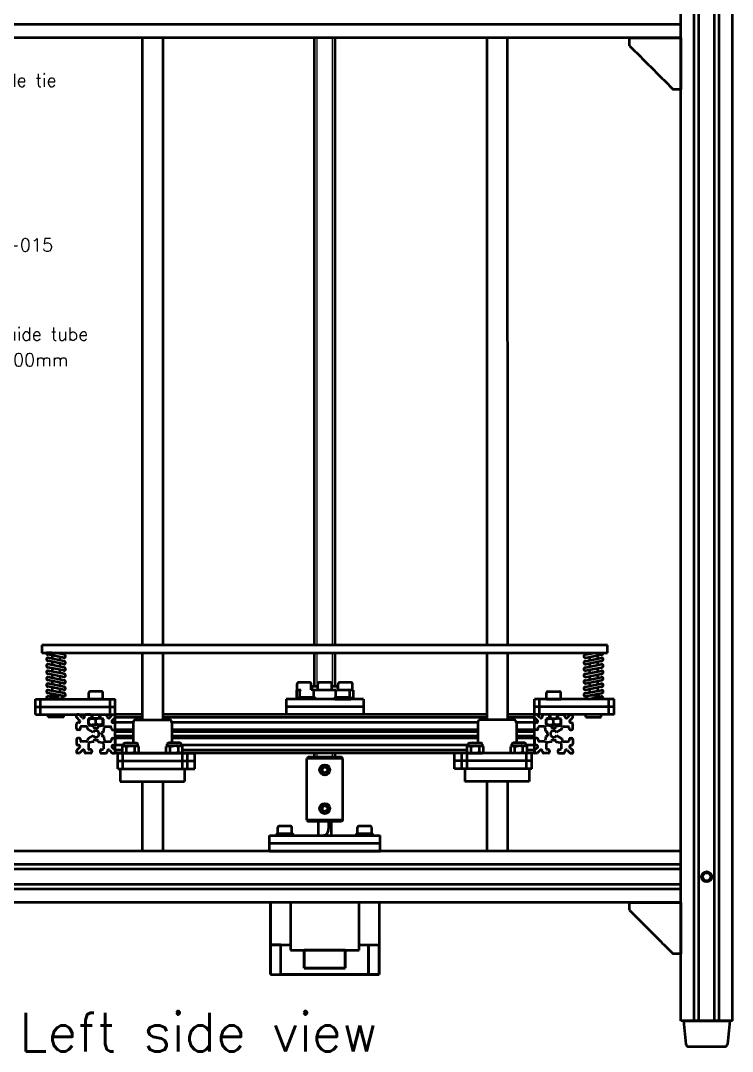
# Model space of a CAD drawing. Extents: x 21664 to 23500, y -5995 to -4166.
# Drawn here: x 22491.9 to 22768.7, y -5324.1 to -4923.4 of the extents above; entities that cross this region are included whole.
import ezdxf

# ---------------------------------------------------------------- set-up
doc = ezdxf.new("R2010")
doc.units = 0
doc.linetypes.add('DASHED', pattern=[19.05, 12.7, -6.35])
doc.layers.add('Cotas', color=90, linetype='Continuous')
doc.layers.add('Hachura', color=9, linetype='Continuous')
for name, color, linetype, lineweight in [('Fixação e Transmissão', 5, 'Continuous', 50), ('Fixações', 140, 'Continuous', 50), ('Guias', 30, 'Continuous', 50), ('Hotend', 4, 'Continuous', 50), ('Linha tracejada', 254, 'DASHED', 15), ('Perfis e Cantoneiras', 2, 'Continuous', 50), ('Peças Usinadas', 120, 'Continuous', 50)]:
    doc.layers.add(name, color=color, linetype=linetype, lineweight=lineweight)
doc.layers.add('Motores', color=7, linetype='Continuous', lineweight=50, true_color=0x55ff00)
doc.styles.get("Standard").update_dxf_attribs({"font": 'romans.shx'})

msp = doc.modelspace()

# ---------------------------------------------------------------- linework, layer by layer
at = {"layer": 'Fixação e Transmissão'}
for p, q in [((22606.17, -5166.19), (22606.17, -4930.19)), ((22614.17, -5166.19), (22614.17, -4930.19)), ((22500.17, -5166.19), (22500.17, -5169.19)), ((22720.17, -5166.19), (22500.17, -5166.19)), ((22720.17, -5169.19), (22720.17, -5166.19)), ((22500.17, -5169.19), (22720.17, -5169.19)), ((22504.17, -5169.19), (22501.92, -5169.19)), ((22508.82, -5171.06), (22502.52, -5169.81)), ((22508.82, -5172.36), (22502.52, -5171.11)), ((22504.17, -5170.14), (22504.17, -5171.44)), ((22508.82, -5169.86), (22505.42, -5169.19)), ((22507.17, -5169.19), (22507.17, -5169.53)), ((22507.17, -5170.73), (22507.17, -5172.03)), ((22606.17, -5182.19), (22606.17, -5169.19)), ((22614.17, -5182.19), (22614.17, -5169.19)), ((22711.52, -5169.86), (22714.92, -5169.19)), ((22711.52, -5171.06), (22717.82, -5169.81)), ((22711.52, -5172.36), (22717.82, -5171.11)), ((22713.17, -5169.19), (22713.17, -5169.53)), ((22713.17, -5170.73), (22713.17, -5172.03)), ((22716.17, -5169.19), (22718.42, -5169.19)), ((22716.17, -5170.14), (22716.17, -5171.44)), ((22508.82, -5173.56), (22502.52, -5172.31)), ((22508.82, -5174.86), (22502.52, -5173.61)), ((22508.82, -5176.06), (22502.52, -5174.81)), ((22508.82, -5177.36), (22502.52, -5176.11)), ((22504.17, -5172.64), (22504.17, -5173.94)), ((22504.17, -5175.14), (22504.17, -5176.44)), ((22507.17, -5173.23), (22507.17, -5174.53)), ((22507.17, -5175.73), (22507.17, -5177.03)), ((22711.52, -5173.56), (22717.82, -5172.31)), ((22711.52, -5174.86), (22717.82, -5173.61)), ((22711.52, -5176.06), (22717.82, -5174.81)), ((22711.52, -5177.36), (22717.82, -5176.11)), ((22713.17, -5173.23), (22713.17, -5174.53)), ((22713.17, -5175.73), (22713.17, -5177.03)), ((22716.17, -5172.64), (22716.17, -5173.94)), ((22716.17, -5175.14), (22716.17, -5176.44)), ((22508.82, -5178.56), (22502.52, -5177.31)), ((22508.82, -5179.86), (22502.52, -5178.61)), ((22508.82, -5181.06), (22502.52, -5179.81)), ((22504.17, -5177.64), (22504.17, -5178.94)), ((22504.17, -5180.14), (22504.17, -5181.44)), ((22507.17, -5178.23), (22507.17, -5179.53)), ((22711.52, -5178.56), (22717.82, -5177.31)), ((22711.52, -5179.86), (22717.82, -5178.61)), ((22711.52, -5181.06), (22717.82, -5179.81)), ((22713.17, -5178.23), (22713.17, -5179.53)), ((22716.17, -5177.64), (22716.17, -5178.94)), ((22716.17, -5180.14), (22716.17, -5181.44)), ((22508.82, -5182.36), (22502.52, -5181.11)), ((22508.82, -5183.56), (22502.52, -5182.31)), ((22508.82, -5184.86), (22502.52, -5183.61)), ((22504.17, -5182.64), (22504.17, -5183.94)), ((22507.17, -5180.73), (22507.17, -5182.03)), ((22507.17, -5183.23), (22507.17, -5184.53)), ((22599.17, -5183.69), (22599.17, -5187.19)), ((22600.52, -5183.69), (22599.17, -5183.69)), ((22600.52, -5183.69), (22599.42, -5183.69)), ((22604.42, -5180.69), (22599.92, -5180.69)), ((22605.42, -5183.49), (22604.92, -5183.49)), ((22605.17, -5182.19), (22605.17, -5183.49)), ((22607.42, -5182.19), (22605.17, -5182.19)), ((22614.52, -5183.69), (22605.82, -5183.69)), ((22612.92, -5183.69), (22607.42, -5183.69)), ((22612.42, -5180.69), (22607.92, -5180.69)), ((22615.17, -5182.19), (22612.92, -5182.19)), ((22614.92, -5183.49), (22619.42, -5183.49)), ((22615.17, -5182.19), (22615.17, -5183.49)), ((22620.42, -5180.69), (22615.92, -5180.69)), ((22621.17, -5183.69), (22619.82, -5183.69)), ((22620.92, -5183.69), (22619.82, -5183.69)), ((22621.17, -5183.69), (22621.17, -5187.19)), ((22711.52, -5182.36), (22717.82, -5181.11)), ((22711.52, -5183.56), (22717.82, -5182.31)), ((22711.52, -5184.86), (22717.82, -5183.61)), ((22713.17, -5180.73), (22713.17, -5182.03)), ((22713.17, -5183.23), (22713.17, -5184.53)), ((22716.17, -5182.64), (22716.17, -5183.94)), ((22502.15, -5187.19), (22503.17, -5187.19)), ((22508.82, -5186.06), (22502.52, -5184.81)), ((22507.94, -5187.19), (22502.52, -5186.11)), ((22504.17, -5185.14), (22504.17, -5185.69)), ((22523.92, -5187.19), (22518.42, -5187.19)), ((22523.42, -5184.19), (22518.92, -5184.19)), ((22621.17, -5187.19), (22599.17, -5187.19)), ((22605.92, -5186.49), (22600.42, -5186.49)), ((22603.17, -5187.19), (22602.98, -5186.49)), ((22603.36, -5187.19), (22603.17, -5186.49)), ((22614.42, -5186.49), (22619.92, -5186.49)), ((22616.98, -5187.19), (22617.17, -5186.49)), ((22617.17, -5187.19), (22617.36, -5186.49)), ((22696.42, -5187.19), (22701.92, -5187.19)), ((22696.92, -5184.19), (22701.42, -5184.19)), ((22711.52, -5186.06), (22717.82, -5184.81)), ((22712.4, -5187.19), (22717.82, -5186.11)), ((22716.17, -5185.14), (22716.17, -5185.69)), ((22718.19, -5187.19), (22717.17, -5187.19)), ((22518.42, -5194.93), (22519.77, -5194.69)), ((22518.42, -5196.84), (22518.42, -5194.93)), ((22519.67, -5194.69), (22519.67, -5193.19)), ((22522.57, -5194.69), (22519.77, -5194.69)), ((22519.77, -5194.69), (22521.17, -5194.93)), ((22522.57, -5194.69), (22521.17, -5194.93)), ((22521.17, -5196.84), (22521.17, -5194.93)), ((22523.92, -5194.93), (22522.57, -5194.69)), ((22522.67, -5194.69), (22522.67, -5193.19)), ((22523.92, -5196.84), (22523.92, -5194.93)), ((22696.42, -5194.93), (22697.77, -5194.69)), ((22696.42, -5196.84), (22696.42, -5194.93)), ((22697.67, -5194.69), (22697.67, -5193.19)), ((22697.77, -5194.69), (22700.57, -5194.69)), ((22697.77, -5194.69), (22699.17, -5194.93)), ((22700.57, -5194.69), (22699.17, -5194.93)), ((22699.17, -5196.84), (22699.17, -5194.93)), ((22701.92, -5194.93), (22700.57, -5194.69)), ((22700.67, -5194.69), (22700.67, -5193.19)), ((22701.92, -5196.84), (22701.92, -5194.93)), ((22518.42, -5196.84), (22519.77, -5197.09)), ((22519.77, -5197.09), (22521.17, -5196.84)), ((22522.57, -5197.09), (22519.77, -5197.09)), ((22522.57, -5197.09), (22521.17, -5196.84)), ((22523.92, -5196.84), (22522.57, -5197.09)), ((22696.42, -5196.84), (22697.77, -5197.09)), ((22697.77, -5197.09), (22699.17, -5196.84)), ((22697.77, -5197.09), (22700.57, -5197.09)), ((22700.57, -5197.09), (22699.17, -5196.84)), ((22701.92, -5196.84), (22700.57, -5197.09)), ((22533.69, -5204.09), (22533.59, -5204.19)), ((22533.69, -5204.09), (22535.69, -5204.09)), ((22535.69, -5204.09), (22535.79, -5204.19)), ((22550.66, -5204.09), (22550.56, -5204.19)), ((22552.66, -5204.09), (22550.66, -5204.09)), ((22552.66, -5204.09), (22552.76, -5204.19)), ((22667.69, -5204.09), (22667.59, -5204.19)), ((22667.69, -5204.09), (22669.69, -5204.09)), ((22669.69, -5204.09), (22669.79, -5204.19)), ((22684.66, -5204.09), (22684.56, -5204.19)), ((22686.66, -5204.09), (22684.66, -5204.09)), ((22686.66, -5204.09), (22686.76, -5204.19)), ((22531.94, -5205.29), (22531.51, -5205.53)), ((22531.51, -5207.94), (22531.51, -5205.53)), ((22531.94, -5208.19), (22531.51, -5207.94)), ((22531.94, -5205.29), (22531.94, -5204.69)), ((22531.94, -5205.29), (22537.44, -5205.29)), ((22531.94, -5205.29), (22533.1, -5205.53)), ((22531.94, -5208.19), (22533.1, -5207.94)), ((22532.44, -5204.19), (22536.94, -5204.19)), ((22533.1, -5205.53), (22534.69, -5205.29)), ((22533.1, -5207.94), (22533.1, -5205.53)), ((22533.1, -5207.94), (22534.69, -5208.19)), ((22536.27, -5205.53), (22534.69, -5205.29)), ((22536.27, -5207.94), (22534.69, -5208.19)), ((22537.44, -5205.29), (22536.27, -5205.53)), ((22536.27, -5207.94), (22536.27, -5205.53)), ((22537.44, -5208.19), (22536.27, -5207.94)), ((22537.44, -5205.29), (22537.44, -5204.69)), ((22537.44, -5205.29), (22537.86, -5205.53)), ((22537.44, -5208.19), (22537.86, -5207.94)), ((22537.86, -5207.94), (22537.86, -5205.53)), ((22548.91, -5205.29), (22548.48, -5205.53)), ((22548.48, -5207.94), (22548.48, -5205.53)), ((22548.91, -5208.19), (22548.48, -5207.94)), ((22548.91, -5205.29), (22548.91, -5204.69)), ((22554.41, -5205.29), (22548.91, -5205.29)), ((22548.91, -5205.29), (22550.07, -5205.53)), ((22548.91, -5208.19), (22550.07, -5207.94)), ((22553.91, -5204.19), (22549.41, -5204.19)), ((22550.07, -5205.53), (22551.66, -5205.29)), ((22550.07, -5207.94), (22550.07, -5205.53)), ((22550.07, -5207.94), (22551.66, -5208.19)), ((22553.24, -5205.53), (22551.66, -5205.29)), ((22553.24, -5207.94), (22551.66, -5208.19)), ((22554.41, -5205.29), (22553.24, -5205.53)), ((22553.24, -5207.94), (22553.24, -5205.53)), ((22554.41, -5208.19), (22553.24, -5207.94)), ((22554.41, -5205.29), (22554.41, -5204.69)), ((22554.41, -5205.29), (22554.83, -5205.53)), ((22554.41, -5208.19), (22554.83, -5207.94)), ((22554.83, -5207.94), (22554.83, -5205.53)), ((22665.94, -5205.29), (22665.51, -5205.53)), ((22665.51, -5207.94), (22665.51, -5205.53)), ((22665.94, -5208.19), (22665.51, -5207.94)), ((22665.94, -5205.29), (22665.94, -5204.69)), ((22665.94, -5205.29), (22671.44, -5205.29)), ((22665.94, -5205.29), (22667.1, -5205.53)), ((22665.94, -5208.19), (22667.1, -5207.94)), ((22666.44, -5204.19), (22670.94, -5204.19)), ((22667.1, -5205.53), (22668.69, -5205.29)), ((22667.1, -5207.94), (22667.1, -5205.53)), ((22667.1, -5207.94), (22668.69, -5208.19)), ((22670.27, -5205.53), (22668.69, -5205.29)), ((22670.27, -5207.94), (22668.69, -5208.19)), ((22671.44, -5205.29), (22670.27, -5205.53)), ((22670.27, -5207.94), (22670.27, -5205.53)), ((22671.44, -5208.19), (22670.27, -5207.94)), ((22671.44, -5205.29), (22671.44, -5204.69)), ((22671.44, -5205.29), (22671.86, -5205.53)), ((22671.44, -5208.19), (22671.86, -5207.94)), ((22671.86, -5207.94), (22671.86, -5205.53)), ((22682.91, -5205.29), (22682.48, -5205.53)), ((22682.48, -5207.94), (22682.48, -5205.53)), ((22682.91, -5208.19), (22682.48, -5207.94)), ((22682.91, -5205.29), (22682.91, -5204.69)), ((22688.41, -5205.29), (22682.91, -5205.29)), ((22682.91, -5205.29), (22684.07, -5205.53)), ((22682.91, -5208.19), (22684.07, -5207.94)), ((22687.91, -5204.19), (22683.41, -5204.19)), ((22684.07, -5205.53), (22685.66, -5205.29)), ((22684.07, -5207.94), (22684.07, -5205.53)), ((22684.07, -5207.94), (22685.66, -5208.19)), ((22687.24, -5205.53), (22685.66, -5205.29)), ((22687.24, -5207.94), (22685.66, -5208.19)), ((22688.41, -5205.29), (22687.24, -5205.53)), ((22687.24, -5207.94), (22687.24, -5205.53)), ((22688.41, -5208.19), (22687.24, -5207.94)), ((22688.41, -5205.29), (22688.41, -5204.69)), ((22688.41, -5205.29), (22688.83, -5205.53)), ((22688.41, -5208.19), (22688.83, -5207.94)), ((22688.83, -5207.94), (22688.83, -5205.53)), ((22531.94, -5208.19), (22537.44, -5208.19)), ((22554.41, -5208.19), (22548.91, -5208.19)), ((22603.67, -5209.68), (22603.17, -5210.18)), ((22617.17, -5210.18), (22603.17, -5210.18)), ((22616.67, -5209.68), (22603.67, -5209.68)), ((22606.17, -5209.68), (22606.17, -5208.19)), ((22614.17, -5209.68), (22614.17, -5208.19)), ((22617.17, -5210.18), (22616.67, -5209.68)), ((22665.94, -5208.19), (22671.44, -5208.19)), ((22688.41, -5208.19), (22682.91, -5208.19)), ((22609.17, -5214.1), (22610.17, -5213.52)), ((22609.17, -5215.26), (22610.17, -5215.83)), ((22611.17, -5214.1), (22610.17, -5213.52)), ((22611.17, -5215.26), (22610.17, -5215.83)), ((22609.17, -5229.1), (22610.17, -5228.52)), ((22609.17, -5230.26), (22610.17, -5230.83)), ((22611.17, -5229.1), (22610.17, -5228.52)), ((22611.17, -5230.26), (22610.17, -5230.83)), ((22603.17, -5234.18), (22603.67, -5234.68)), ((22617.17, -5234.18), (22603.17, -5234.18)), ((22616.67, -5234.68), (22603.67, -5234.68)), ((22617.17, -5234.18), (22616.67, -5234.68)), ((22597.42, -5239.49), (22591.92, -5239.49)), ((22596.92, -5236.49), (22592.42, -5236.49)), ((22594.67, -5240.19), (22594.48, -5239.49)), ((22594.86, -5240.19), (22594.67, -5239.49)), ((22628.42, -5239.49), (22622.92, -5239.49)), ((22627.92, -5236.49), (22623.42, -5236.49)), ((22625.67, -5240.19), (22625.48, -5239.49)), ((22625.86, -5240.19), (22625.67, -5239.49)), ((22757.8, -5254.69), (22756.94, -5256.19)), ((22757.8, -5257.69), (22756.94, -5256.19)), ((22759.54, -5254.69), (22760.4, -5256.19)), ((22759.54, -5257.69), (22760.4, -5256.19))]:
    msp.add_line(p, q, dxfattribs=at)
at = {"layer": 'Fixação e Transmissão', "ltscale": 0.1}
for p, q in [((22599.42, -5183.69), (22599.42, -5181.19)), ((22600.42, -5186.49), (22600.42, -5183.99)), ((22604.92, -5183.49), (22604.92, -5181.19)), ((22605.92, -5186.49), (22605.92, -5183.99)), ((22607.42, -5183.69), (22607.42, -5181.19)), ((22612.92, -5183.69), (22612.92, -5181.19)), ((22614.42, -5186.49), (22614.42, -5183.99)), ((22615.42, -5183.49), (22615.42, -5181.19)), ((22619.92, -5186.49), (22619.92, -5183.99)), ((22620.92, -5183.69), (22620.92, -5181.19)), ((22518.42, -5187.19), (22518.42, -5184.69)), ((22523.92, -5187.19), (22523.92, -5184.69)), ((22696.42, -5187.19), (22696.42, -5184.69)), ((22701.92, -5187.19), (22701.92, -5184.69)), ((22603.17, -5234.18), (22603.17, -5210.18)), ((22617.17, -5234.18), (22617.17, -5210.18)), ((22609.17, -5214.1), (22609.17, -5215.26)), ((22611.17, -5214.1), (22611.17, -5215.26)), ((22609.17, -5229.1), (22609.17, -5230.26)), ((22611.17, -5229.1), (22611.17, -5230.26)), ((22591.92, -5239.49), (22591.92, -5236.99)), ((22597.42, -5239.49), (22597.42, -5236.99)), ((22622.92, -5239.49), (22622.92, -5236.99)), ((22628.42, -5239.49), (22628.42, -5236.99)), ((22757.8, -5254.69), (22759.54, -5254.69)), ((22757.8, -5257.69), (22759.54, -5257.69))]:
    msp.add_line(p, q, dxfattribs=at)
at = {"layer": 'Fixação e Transmissão', "flags": 128}
for points in [[(22606.27, -5187.19), (22600.07, -5187.19), (22600.07, -5186.49), (22606.27, -5186.49)], [(22614.07, -5187.19), (22620.27, -5187.19), (22620.27, -5186.49), (22614.07, -5186.49)], [(22597.77, -5240.19), (22591.57, -5240.19), (22591.57, -5239.49), (22597.77, -5239.49)], [(22628.77, -5240.19), (22622.57, -5240.19), (22622.57, -5239.49), (22628.77, -5239.49)]]:
    msp.add_lwpolyline(points, close=True, dxfattribs=at)
at = {"layer": 'Fixação e Transmissão'}
for centre, radius in [((22610.17, -5214.68), 2), ((22610.17, -5229.68), 2), ((22758.67, -5256.19), 1.73)]:
    msp.add_circle(centre, radius, dxfattribs=at)
for centre, radius, start, end in [((22502.52, -5169.21), 0.6, 177.612, 270), ((22502.52, -5171.71), 0.6, 67.5551, 270), ((22508.82, -5170.46), 0.6, 247.5551, 90), ((22711.52, -5170.46), 0.6, 90, 292.4449), ((22717.82, -5171.71), 0.6, 270, 112.4449), ((22717.82, -5169.21), 0.6, 270, 2.388), ((22502.52, -5174.21), 0.6, 67.5551, 270), ((22502.52, -5176.71), 0.6, 67.5551, 270), ((22508.82, -5172.96), 0.6, 247.5551, 90), ((22508.82, -5175.46), 0.6, 247.5551, 90), ((22711.52, -5172.96), 0.6, 90, 292.4449), ((22711.52, -5175.46), 0.6, 90, 292.4449), ((22717.82, -5174.21), 0.6, 270, 112.4449), ((22717.82, -5176.71), 0.6, 270, 112.4449), ((22502.52, -5179.21), 0.6, 67.5551, 270), ((22508.82, -5177.96), 0.6, 247.5551, 90), ((22508.82, -5180.46), 0.6, 247.5551, 90), ((22711.52, -5177.96), 0.6, 90, 292.4449), ((22711.52, -5180.46), 0.6, 90, 292.4449), ((22717.82, -5179.21), 0.6, 270, 112.4449), ((22502.52, -5181.71), 0.6, 67.5551, 270), ((22502.52, -5184.21), 0.6, 67.5551, 270), ((22508.82, -5182.96), 0.6, 247.5551, 90), ((22599.92, -5181.19), 0.5, 90, 180), ((22600.92, -5183.99), 0.5, 90, 180), ((22604.42, -5181.19), 0.5, 0, 90), ((22605.42, -5183.99), 0.5, 0, 90), ((22607.92, -5181.19), 0.5, 90, 180), ((22612.42, -5181.19), 0.5, 0, 90), ((22614.92, -5183.99), 0.5, 143.1258, 180), ((22615.92, -5181.19), 0.5, 90, 180), ((22619.42, -5183.99), 0.5, 360, 90), ((22620.42, -5181.19), 0.5, 0, 90), ((22711.52, -5182.96), 0.6, 90, 292.4449), ((22717.82, -5181.71), 0.6, 270, 112.4449), ((22717.82, -5184.21), 0.6, 270, 112.4449), ((22502.52, -5186.71), 0.6, 67.5551, 232.3415), ((22508.82, -5185.46), 0.6, 247.5551, 90), ((22518.92, -5184.69), 0.5, 90, 180), ((22523.42, -5184.69), 0.5, 0, 90), ((22696.92, -5184.69), 0.5, 90, 180), ((22701.42, -5184.69), 0.5, 360, 90), ((22711.52, -5185.46), 0.6, 90, 292.4449), ((22717.82, -5186.71), 0.6, 307.6585, 112.4449), ((22532.44, -5204.69), 0.5, 90, 180), ((22536.94, -5204.69), 0.5, 0, 90), ((22549.41, -5204.69), 0.5, 90, 180), ((22553.91, -5204.69), 0.5, 0, 90), ((22666.44, -5204.69), 0.5, 90, 180), ((22670.94, -5204.69), 0.5, 0, 90), ((22683.41, -5204.69), 0.5, 90, 180), ((22687.91, -5204.69), 0.5, 0, 90), ((22592.42, -5236.99), 0.5, 90, 180), ((22596.92, -5236.99), 0.5, 0, 90), ((22623.42, -5236.99), 0.5, 90, 180), ((22627.92, -5236.99), 0.5, 0, 90)]:
    msp.add_arc(centre, radius, start, end, dxfattribs=at)
at = {"layer": 'Fixações'}
for p, q in [((22503.17, -5185.94), (22503.42, -5185.69)), ((22503.17, -5186.24), (22503.17, -5185.94)), ((22503.42, -5185.69), (22506.93, -5185.69)), ((22508.17, -5185.93), (22508.17, -5185.94)), ((22508.17, -5187.19), (22508.17, -5185.94)), ((22712.18, -5185.93), (22712.17, -5185.94)), ((22712.17, -5187.19), (22712.17, -5185.94)), ((22716.92, -5185.69), (22713.41, -5185.69)), ((22717.17, -5185.94), (22716.92, -5185.69)), ((22717.17, -5186.24), (22717.17, -5185.94)), ((22502.67, -5194.19), (22502.67, -5193.19)), ((22508.67, -5194.19), (22502.67, -5194.19)), ((22508.67, -5194.19), (22508.67, -5193.19)), ((22711.67, -5194.19), (22711.67, -5193.19)), ((22711.67, -5194.19), (22717.67, -5194.19)), ((22717.67, -5194.19), (22717.67, -5193.19))]:
    msp.add_line(p, q, dxfattribs=at)
at = {"layer": 'Guias'}
for p, q in [((22536.67, -5195.19), (22549.67, -5195.19)), ((22683.67, -5195.19), (22670.67, -5195.19)), ((22535.67, -5196.19), (22535.67, -5204.09)), ((22550.67, -5196.19), (22550.67, -5204.09)), ((22669.67, -5196.19), (22669.67, -5204.09)), ((22684.67, -5196.19), (22684.67, -5204.09)), ((22530.67, -5214.19), (22555.67, -5214.19)), ((22689.67, -5214.19), (22664.67, -5214.19)), ((22530.67, -5219.19), (22555.67, -5219.19)), ((22689.67, -5219.19), (22664.67, -5219.19))]:
    msp.add_line(p, q, dxfattribs=at)
at = {"layer": 'Guias', "ltscale": 0.1}
for p, q in [((22530.67, -5214.19), (22530.67, -5219.19)), ((22555.67, -5214.19), (22555.67, -5219.19)), ((22664.67, -5214.19), (22664.67, -5219.19)), ((22689.67, -5214.19), (22689.67, -5219.19))]:
    msp.add_line(p, q, dxfattribs=at)
at = {"layer": 'Guias'}
for centre, start, end in [((22536.67, -5196.19), 90, 180), ((22549.67, -5196.19), 0, 90), ((22670.67, -5196.19), 90, 180), ((22683.67, -5196.19), 0, 90)]:
    msp.add_arc(centre, 1, start, end, dxfattribs=at)
at = {"layer": 'Hachura'}
for p, q in [((22607.17, -5166.19), (22607.17, -4930.19)), ((22613.17, -5166.19), (22613.17, -4930.19)), ((22504.42, -5170.19), (22504.42, -5171.49)), ((22506.92, -5169.19), (22506.92, -5169.48)), ((22506.92, -5170.68), (22506.92, -5171.98)), ((22607.17, -5182.19), (22607.17, -5169.19)), ((22613.17, -5182.19), (22613.17, -5169.19)), ((22713.42, -5169.19), (22713.42, -5169.48)), ((22713.42, -5170.68), (22713.42, -5171.98)), ((22715.92, -5170.19), (22715.92, -5171.49)), ((22504.42, -5172.69), (22504.42, -5173.99)), ((22504.42, -5175.19), (22504.42, -5176.49)), ((22506.92, -5173.18), (22506.92, -5174.48)), ((22506.92, -5175.68), (22506.92, -5176.98)), ((22713.42, -5173.18), (22713.42, -5174.48)), ((22713.42, -5175.68), (22713.42, -5176.98)), ((22715.92, -5172.69), (22715.92, -5173.99)), ((22715.92, -5175.19), (22715.92, -5176.49)), ((22504.42, -5177.69), (22504.42, -5178.99)), ((22506.92, -5178.18), (22506.92, -5179.48)), ((22713.42, -5178.18), (22713.42, -5179.48)), ((22715.92, -5177.69), (22715.92, -5178.99)), ((22504.42, -5180.19), (22504.42, -5181.49)), ((22504.42, -5182.69), (22504.42, -5183.99)), ((22506.92, -5180.68), (22506.92, -5181.98)), ((22506.92, -5183.18), (22506.92, -5184.48)), ((22713.42, -5180.68), (22713.42, -5181.98)), ((22713.42, -5183.18), (22713.42, -5184.48)), ((22715.92, -5180.19), (22715.92, -5181.49)), ((22715.92, -5182.69), (22715.92, -5183.99)), ((22504.42, -5185.19), (22504.42, -5185.69)), ((22506.92, -5185.68), (22506.92, -5185.69)), ((22713.42, -5185.68), (22713.42, -5185.69)), ((22715.92, -5185.19), (22715.92, -5185.69)), ((22607.17, -5209.68), (22607.17, -5208.19)), ((22613.17, -5209.68), (22613.17, -5208.19))]:
    msp.add_line(p, q, dxfattribs=at)
at = {"layer": 'Hotend'}
for p, q in [((22749.67, -5312.19), (22767.67, -5312.19)), ((22749.67, -5312.19), (22750.58, -5321.29)), ((22767.67, -5312.19), (22766.76, -5321.29)), ((22751.58, -5322.19), (22765.77, -5322.19))]:
    msp.add_line(p, q, dxfattribs=at)
for centre, start, end in [((22751.58, -5321.19), 185.7106, 270), ((22765.77, -5321.19), 270, 354.2894)]:
    msp.add_arc(centre, 1, start, end, dxfattribs=at)
at = {"layer": 'Linha tracejada'}
for p, q in [((22520.17, -5194.69), (22520.17, -5193.19)), ((22522.17, -5194.69), (22522.17, -5193.19)), ((22698.17, -5194.69), (22698.17, -5193.19)), ((22700.17, -5194.69), (22700.17, -5193.19)), ((22533.69, -5204.09), (22533.69, -5204.19)), ((22535.69, -5204.09), (22535.69, -5204.19)), ((22550.66, -5204.09), (22550.66, -5204.19)), ((22552.66, -5204.09), (22552.66, -5204.19)), ((22667.69, -5204.09), (22667.69, -5204.19)), ((22669.69, -5204.09), (22669.69, -5204.19)), ((22684.66, -5204.09), (22684.66, -5204.19)), ((22686.66, -5204.09), (22686.66, -5204.19))]:
    msp.add_line(p, q, dxfattribs=at)
at = {"layer": 'Motores'}
for p, q in [((22607.66, -5234.68), (22607.66, -5240.19)), ((22611.67, -5234.68), (22611.67, -5237.57, 21909.36)), ((22612.68, -5234.68), (22612.68, -5240.19)), ((22589.01, -5282.69), (22589.01, -5266.19)), ((22589.01, -5266.19), (22589.01, -5282.69)), ((22596.83, -5266.19), (22596.83, -5284.69)), ((22596.83, -5266.19), (22596.83, -5284.69)), ((22623.49, -5284.69), (22623.49, -5266.19)), ((22623.49, -5284.69), (22623.49, -5266.19)), ((22631.31, -5266.19), (22631.31, -5282.69)), ((22631.31, -5266.19), (22631.31, -5282.69)), ((22593.13, -5282.69), (22589.01, -5282.69)), ((22589.01, -5282.69), (22589.01, -5294.19)), ((22589.01, -5294.19), (22589.01, -5282.69)), ((22589.01, -5282.69), (22593.13, -5282.69)), ((22593.13, -5294.19), (22593.13, -5282.69)), ((22593.13, -5282.69), (22596.83, -5282.69)), ((22593.13, -5294.19), (22593.13, -5282.69)), ((22593.13, -5282.69), (22596.83, -5282.69)), ((22596.83, -5282.69), (22596.83, -5284.69)), ((22596.83, -5282.69), (22596.83, -5284.69)), ((22623.49, -5284.69), (22623.49, -5282.69)), ((22623.49, -5282.69), (22627.2, -5282.69)), ((22623.49, -5284.69), (22623.49, -5282.69)), ((22623.49, -5282.69), (22627.2, -5282.69)), ((22627.2, -5282.69), (22627.2, -5294.19)), ((22627.2, -5294.19), (22627.2, -5282.69)), ((22627.2, -5282.69), (22631.31, -5282.69)), ((22627.2, -5282.69), (22631.31, -5282.69)), ((22631.31, -5294.19), (22631.31, -5282.69)), ((22631.31, -5282.69), (22631.31, -5294.19)), ((22596.83, -5284.69), (22602.16, -5284.69)), ((22596.83, -5284.69), (22602.16, -5284.69)), ((22596.83, -5284.69), (22602.16, -5284.69)), ((22596.83, -5284.69), (22602.16, -5284.69)), ((22602.16, -5291.69), (22602.16, -5284.69)), ((22602.16, -5284.69), (22618.16, -5284.69)), ((22618.16, -5284.69), (22602.16, -5284.69)), ((22602.16, -5284.69), (22602.16, -5291.69)), ((22618.16, -5284.69), (22618.16, -5291.69)), ((22618.16, -5291.69), (22618.16, -5284.69)), ((22618.16, -5284.69), (22623.49, -5284.69)), ((22618.16, -5284.69), (22623.49, -5284.69)), ((22618.16, -5284.69), (22623.49, -5284.69)), ((22618.16, -5284.69), (22623.49, -5284.69)), ((22618.16, -5291.69), (22602.16, -5291.69)), ((22602.16, -5291.69), (22618.16, -5291.69)), ((22589.01, -5294.19), (22593.13, -5294.19)), ((22589.01, -5294.19), (22593.13, -5294.19)), ((22627.2, -5294.19), (22593.13, -5294.19)), ((22593.13, -5294.19), (22627.2, -5294.19)), ((22631.31, -5294.19), (22627.2, -5294.19)), ((22627.2, -5294.19), (22631.31, -5294.19))]:
    msp.add_line(p, q, dxfattribs=at)
for centre, radius, start, end in [((22610.17, -5238.99, 21909.36), 0.982, 243.4879, 296.5049), ((22608.56, -5237.53, 21909.36), 3.11, 311.157, 359.1871)]:
    msp.add_arc(centre, radius, start, end, dxfattribs=at)
at = {"layer": 'Perfis e Cantoneiras'}
for p, q in [((22748.67, -5312.19), (22748.67, -4752.19)), ((22753.87, -5312.19), (22753.87, -4752.19)), ((22755.67, -5312.19), (22755.67, -4752.19)), ((22761.67, -5312.19), (22761.67, -4752.19)), ((22763.47, -5312.19), (22763.47, -4752.19)), ((22768.67, -5312.19), (22768.67, -4752.19)), ((22748.67, -4924.99), (22412.67, -4924.99)), ((22748.67, -4930.19), (22412.67, -4930.19)), ((22748.67, -5246.19), (22412.67, -5246.19)), ((22748.67, -5251.39), (22412.67, -5251.39)), ((22748.67, -5253.19), (22412.67, -5253.19)), ((22748.67, -5259.19), (22412.67, -5259.19)), ((22748.67, -5260.99), (22412.67, -5260.99)), ((22748.67, -5266.19), (22412.67, -5266.19)), ((22768.67, -5312.19), (22748.67, -5312.19))]:
    msp.add_line(p, q, dxfattribs=at)
at = {"layer": 'Perfis e Cantoneiras', "color": 7}
for p, q in [((22539.2, -4930.19), (22539.17, -5166.19)), ((22547.2, -4930.19), (22547.17, -5166.19)), ((22673.14, -4930.19), (22673.17, -5166.19)), ((22681.14, -4930.19), (22681.17, -5166.19)), ((22539.17, -5169.19), (22539.17, -5195.19)), ((22547.17, -5169.19), (22547.17, -5195.19)), ((22673.17, -5169.19), (22673.17, -5195.19)), ((22681.17, -5169.19), (22681.17, -5195.19)), ((22539.18, -5219.19), (22539.17, -5246.19)), ((22547.18, -5219.19), (22547.17, -5246.19)), ((22673.16, -5219.19), (22673.17, -5246.19)), ((22681.16, -5219.19), (22681.17, -5246.19))]:
    msp.add_line(p, q, dxfattribs=at)
at = {"layer": 'Perfis e Cantoneiras', "color": 30}
for p, q in [((22728.67, -4933.19), (22728.67, -4930.19)), ((22728.67, -4933.19), (22728.67, -4930.19)), ((22729.67, -4930.19), (22748.67, -4930.19)), ((22748.67, -4930.19), (22729.67, -4930.19)), ((22748.67, -4930.19), (22748.67, -4949.19)), ((22748.67, -4949.19), (22748.67, -4930.19)), ((22748.67, -4950.19), (22745.67, -4950.19)), ((22748.67, -4950.19), (22745.67, -4950.19)), ((22728.67, -5269.19), (22728.67, -5266.19)), ((22728.67, -5269.19), (22728.67, -5266.19)), ((22728.67, -5269.19), (22728.67, -5266.19)), ((22728.67, -5269.19), (22728.67, -5266.19)), ((22729.67, -5266.19), (22748.67, -5266.19)), ((22748.67, -5266.19), (22729.67, -5266.19)), ((22729.67, -5266.19), (22748.67, -5266.19)), ((22748.67, -5266.19), (22729.67, -5266.19)), ((22748.67, -5266.19), (22748.67, -5285.19)), ((22748.67, -5285.19), (22748.67, -5266.19)), ((22748.67, -5266.19), (22748.67, -5285.19)), ((22748.67, -5285.19), (22748.67, -5266.19)), ((22748.67, -5286.19), (22745.67, -5286.19)), ((22748.67, -5286.19), (22745.67, -5286.19)), ((22748.67, -5286.19), (22745.67, -5286.19)), ((22748.67, -5286.19), (22745.67, -5286.19))]:
    msp.add_line(p, q, dxfattribs=at)
at = {"layer": 'Perfis e Cantoneiras'}
msp.add_circle((22758.67, -5256.19), 2, dxfattribs=at)
at = {"layer": 'Perfis e Cantoneiras', "color": 30}
for points, degree in [([(22728.67, -4930.19), (22728.67, -4930.19), (22728.69, -4930.19)], 2), ([(22728.69, -4930.19), (22728.71, -4930.19), (22728.75, -4930.19)], 2), ([(22728.75, -4930.19), (22728.78, -4930.19), (22728.84, -4930.19)], 2), ([(22728.84, -4930.19), (22728.89, -4930.19), (22728.96, -4930.19)], 2), ([(22728.96, -4930.19), (22729.03, -4930.19), (22729.11, -4930.19)], 2), ([(22729.11, -4930.19), (22729.2, -4930.19), (22729.29, -4930.19)], 2), ([(22729.29, -4930.19), (22729.38, -4930.19), (22729.48, -4930.19)], 2), ([(22729.48, -4930.19), (22729.67, -4930.19)], 1), ([(22728.67, -4933.19), (22745.67, -4950.19)], 1), ([(22748.67, -4949.19), (22748.67, -4949.36), (22748.67, -4949.52), (22748.67, -4949.62), (22748.67, -4949.72), (22748.67, -4949.81), (22748.67, -4949.89), (22748.67, -4949.93), (22748.67, -4949.97), (22748.67, -4950), (22748.67, -4950.03), (22748.67, -4950.06), (22748.67, -4950.09), (22748.67, -4950.11), (22748.67, -4950.13), (22748.67, -4950.15), (22748.67, -4950.16), (22748.67, -4950.17), (22748.67, -4950.18), (22748.67, -4950.18), (22748.67, -4950.19)], 2), ([(22748.67, -4949.38), (22748.67, -4949.48), (22748.67, -4949.57)], 2), ([(22748.67, -4949.57), (22748.67, -4949.66), (22748.67, -4949.74)], 2), ([(22748.67, -4949.74), (22748.67, -4949.82), (22748.67, -4949.89)], 2), ([(22748.67, -4949.89), (22748.67, -4949.96), (22748.67, -4950.02)], 2), ([(22748.67, -4950.02), (22748.67, -4950.07), (22748.67, -4950.11)], 2), ([(22748.67, -4950.11), (22748.67, -4950.15), (22748.67, -4950.17)], 2), ([(22748.67, -4950.17), (22748.67, -4950.19), (22748.67, -4950.19)], 2), ([(22728.67, -5266.19), (22728.67, -5266.19), (22728.69, -5266.19)], 2), ([(22728.67, -5266.19), (22728.67, -5266.19), (22728.69, -5266.19)], 2), ([(22728.69, -5266.19), (22728.71, -5266.19), (22728.75, -5266.19)], 2), ([(22728.69, -5266.19), (22728.71, -5266.19), (22728.75, -5266.19)], 2), ([(22728.75, -5266.19), (22728.78, -5266.19), (22728.84, -5266.19)], 2), ([(22728.75, -5266.19), (22728.78, -5266.19), (22728.84, -5266.19)], 2), ([(22728.84, -5266.19), (22728.89, -5266.19), (22728.96, -5266.19)], 2), ([(22728.84, -5266.19), (22728.89, -5266.19), (22728.96, -5266.19)], 2), ([(22728.96, -5266.19), (22729.03, -5266.19), (22729.11, -5266.19)], 2), ([(22728.96, -5266.19), (22729.03, -5266.19), (22729.11, -5266.19)], 2), ([(22729.11, -5266.19), (22729.2, -5266.19), (22729.29, -5266.19)], 2), ([(22729.11, -5266.19), (22729.2, -5266.19), (22729.29, -5266.19)], 2), ([(22729.29, -5266.19), (22729.38, -5266.19), (22729.48, -5266.19)], 2), ([(22729.29, -5266.19), (22729.38, -5266.19), (22729.48, -5266.19)], 2), ([(22729.48, -5266.19), (22729.67, -5266.19)], 1), ([(22729.48, -5266.19), (22729.67, -5266.19)], 1), ([(22728.67, -5269.19), (22745.67, -5286.19)], 1), ([(22728.67, -5269.19), (22745.67, -5286.19)], 1), ([(22748.67, -5285.19), (22748.67, -5285.36), (22748.67, -5285.52), (22748.67, -5285.62), (22748.67, -5285.72), (22748.67, -5285.81), (22748.67, -5285.89), (22748.67, -5285.93), (22748.67, -5285.97), (22748.67, -5286), (22748.67, -5286.03), (22748.67, -5286.06), (22748.67, -5286.09), (22748.67, -5286.11), (22748.67, -5286.13), (22748.67, -5286.15), (22748.67, -5286.16), (22748.67, -5286.17), (22748.67, -5286.18), (22748.67, -5286.18), (22748.67, -5286.19)], 2), ([(22748.67, -5285.19), (22748.67, -5285.36), (22748.67, -5285.52), (22748.67, -5285.62), (22748.67, -5285.72), (22748.67, -5285.81), (22748.67, -5285.89), (22748.67, -5285.93), (22748.67, -5285.97), (22748.67, -5286), (22748.67, -5286.03), (22748.67, -5286.06), (22748.67, -5286.09), (22748.67, -5286.11), (22748.67, -5286.13), (22748.67, -5286.15), (22748.67, -5286.16), (22748.67, -5286.17), (22748.67, -5286.18), (22748.67, -5286.18), (22748.67, -5286.19)], 2), ([(22748.67, -5285.38), (22748.67, -5285.48), (22748.67, -5285.57)], 2), ([(22748.67, -5285.38), (22748.67, -5285.48), (22748.67, -5285.57)], 2), ([(22748.67, -5285.57), (22748.67, -5285.66), (22748.67, -5285.74)], 2), ([(22748.67, -5285.57), (22748.67, -5285.66), (22748.67, -5285.74)], 2), ([(22748.67, -5285.74), (22748.67, -5285.82), (22748.67, -5285.89)], 2), ([(22748.67, -5285.74), (22748.67, -5285.82), (22748.67, -5285.89)], 2), ([(22748.67, -5285.89), (22748.67, -5285.96), (22748.67, -5286.02)], 2), ([(22748.67, -5285.89), (22748.67, -5285.96), (22748.67, -5286.02)], 2), ([(22748.67, -5286.02), (22748.67, -5286.07), (22748.67, -5286.11)], 2), ([(22748.67, -5286.02), (22748.67, -5286.07), (22748.67, -5286.11)], 2), ([(22748.67, -5286.11), (22748.67, -5286.15), (22748.67, -5286.17)], 2), ([(22748.67, -5286.11), (22748.67, -5286.15), (22748.67, -5286.17)], 2), ([(22748.67, -5286.17), (22748.67, -5286.19), (22748.67, -5286.19)], 2), ([(22748.67, -5286.17), (22748.67, -5286.19), (22748.67, -5286.19)], 2)]:
    msp.add_open_spline(points, degree=degree, dxfattribs=at)
for points in [[(22728.67, -4930.19), (22728.67, -4930.19), (22728.67, -4930.19), (22728.68, -4930.19), (22728.68, -4930.19), (22728.69, -4930.19), (22728.7, -4930.19), (22728.71, -4930.19), (22728.72, -4930.19), (22728.73, -4930.19), (22728.74, -4930.19), (22728.76, -4930.19), (22728.77, -4930.19), (22728.79, -4930.19), (22728.81, -4930.19), (22728.82, -4930.19), (22728.85, -4930.19), (22728.87, -4930.19), (22728.89, -4930.19), (22728.91, -4930.19), (22728.94, -4930.19), (22728.96, -4930.19), (22728.99, -4930.19), (22729.02, -4930.19), (22729.05, -4930.19), (22729.11, -4930.19), (22729.17, -4930.19), (22729.24, -4930.19), (22729.37, -4930.19), (22729.52, -4930.19), (22729.67, -4930.19)], [(22728.67, -5266.19), (22728.67, -5266.19), (22728.67, -5266.19), (22728.68, -5266.19), (22728.68, -5266.19), (22728.69, -5266.19), (22728.7, -5266.19), (22728.71, -5266.19), (22728.72, -5266.19), (22728.73, -5266.19), (22728.74, -5266.19), (22728.76, -5266.19), (22728.77, -5266.19), (22728.79, -5266.19), (22728.81, -5266.19), (22728.82, -5266.19), (22728.85, -5266.19), (22728.87, -5266.19), (22728.89, -5266.19), (22728.91, -5266.19), (22728.94, -5266.19), (22728.96, -5266.19), (22728.99, -5266.19), (22729.02, -5266.19), (22729.05, -5266.19), (22729.11, -5266.19), (22729.17, -5266.19), (22729.24, -5266.19), (22729.37, -5266.19), (22729.52, -5266.19), (22729.67, -5266.19)], [(22728.67, -5266.19), (22728.67, -5266.19), (22728.67, -5266.19), (22728.68, -5266.19), (22728.68, -5266.19), (22728.69, -5266.19), (22728.7, -5266.19), (22728.71, -5266.19), (22728.72, -5266.19), (22728.73, -5266.19), (22728.74, -5266.19), (22728.76, -5266.19), (22728.77, -5266.19), (22728.79, -5266.19), (22728.81, -5266.19), (22728.82, -5266.19), (22728.85, -5266.19), (22728.87, -5266.19), (22728.89, -5266.19), (22728.91, -5266.19), (22728.94, -5266.19), (22728.96, -5266.19), (22728.99, -5266.19), (22729.02, -5266.19), (22729.05, -5266.19), (22729.11, -5266.19), (22729.17, -5266.19), (22729.24, -5266.19), (22729.37, -5266.19), (22729.52, -5266.19), (22729.67, -5266.19)]]:
    msp.add_open_spline(points, degree=3, knots=[0, 0, 0, 0, 0.1122, 0.1122, 0.1122, 0.224399, 0.224399, 0.224399, 0.336599, 0.336599, 0.336599, 0.448799, 0.448799, 0.448799, 0.560999, 0.560999, 0.560999, 0.673198, 0.673198, 0.673198, 0.785398, 0.785398, 0.785398, 0.897598, 0.897598, 0.897598, 1.122, 1.122, 1.122, 1.5708, 1.5708, 1.5708, 1.5708], dxfattribs=at)
at = {"layer": 'Peças Usinadas'}
for p, q in [((22497.67, -5187.19), (22528.67, -5187.19)), ((22497.67, -5193.19), (22497.67, -5187.19)), ((22499.67, -5193.19), (22499.67, -5187.19)), ((22526.67, -5193.19), (22526.67, -5187.19)), ((22528.67, -5193.19), (22528.67, -5187.19)), ((22595.17, -5187.19), (22595.17, -5193.19)), ((22605.17, -5187.19), (22595.17, -5187.19)), ((22625.17, -5187.19), (22615.17, -5187.19)), ((22625.17, -5187.19), (22625.17, -5193.19)), ((22722.67, -5187.19), (22691.67, -5187.19)), ((22691.67, -5193.19), (22691.67, -5187.19)), ((22693.67, -5193.19), (22693.67, -5187.19)), ((22720.67, -5193.19), (22720.67, -5187.19)), ((22722.67, -5193.19), (22722.67, -5187.19)), ((22497.67, -5190.19), (22528.67, -5190.19)), ((22625.17, -5190.19), (22595.17, -5190.19)), ((22722.67, -5190.19), (22691.67, -5190.19)), ((22497.67, -5193.19), (22528.67, -5193.19)), ((22625.17, -5193.19), (22615.17, -5193.19)), ((22722.67, -5193.19), (22691.67, -5193.19)), ((22529.68, -5208.19), (22559.68, -5208.19)), ((22529.68, -5214.19), (22529.68, -5208.19)), ((22529.68, -5211.19), (22559.68, -5211.19)), ((22531.68, -5214.19), (22531.68, -5208.19)), ((22554.82, -5214.19), (22554.82, -5208.19)), ((22556.82, -5214.19), (22556.82, -5208.19)), ((22559.68, -5214.19), (22559.68, -5208.19)), ((22690.66, -5208.19), (22660.66, -5208.19)), ((22660.66, -5214.19), (22660.66, -5208.19)), ((22690.66, -5211.19), (22660.66, -5211.19)), ((22663.52, -5214.19), (22663.52, -5208.19)), ((22665.52, -5214.19), (22665.52, -5208.19)), ((22688.66, -5214.19), (22688.66, -5208.19)), ((22690.66, -5214.19), (22690.66, -5208.19)), ((22529.68, -5214.19), (22559.68, -5214.19)), ((22690.66, -5214.19), (22660.66, -5214.19)), ((22588.67, -5240.19), (22631.67, -5240.19)), ((22588.67, -5243.19), (22631.67, -5243.19)), ((22588.67, -5246.19), (22631.67, -5246.19))]:
    msp.add_line(p, q, dxfattribs=at)
at = {"layer": 'Peças Usinadas', "color": 2}
for p, q in [((22513.67, -5194.14), (22513.67, -5193.34)), ((22514.86, -5195.43), (22513.74, -5194.32)), ((22514.63, -5193.19), (22513.82, -5193.19)), ((22515.92, -5194.37), (22514.8, -5193.26)), ((22516.77, -5194.02), (22516.77, -5193.69)), ((22519.07, -5193.19), (22517.27, -5193.19)), ((22518.27, -5196.91), (22518.27, -5194.94)), ((22519.07, -5194.69), (22518.52, -5194.69)), ((22519.57, -5194.19), (22519.57, -5193.69)), ((22522.77, -5194.19), (22522.77, -5193.69)), ((22523.27, -5193.19), (22525.07, -5193.19)), ((22523.27, -5194.69), (22523.82, -5194.69)), ((22524.07, -5196.91), (22524.07, -5194.94)), ((22525.57, -5194.02), (22525.57, -5193.69)), ((22526.42, -5194.37), (22527.54, -5193.26)), ((22527.48, -5195.43), (22528.6, -5194.32)), ((22527.71, -5193.19), (22528.52, -5193.19)), ((22528.67, -5208.19), (22528.67, -5193.19)), ((22539.17, -5193.19), (22528.67, -5193.19)), ((22528.67, -5194.14), (22528.67, -5193.34)), ((22539.17, -5194.32), (22528.67, -5194.32)), ((22673.17, -5193.19), (22547.17, -5193.19)), ((22673.17, -5194.32), (22547.17, -5194.32)), ((22691.67, -5193.19), (22681.17, -5193.19)), ((22691.67, -5194.32), (22681.17, -5194.32)), ((22691.67, -5208.19), (22691.67, -5193.19)), ((22691.67, -5194.14), (22691.67, -5193.34)), ((22692.86, -5195.43), (22691.74, -5194.32)), ((22692.63, -5193.19), (22691.82, -5193.19)), ((22693.92, -5194.37), (22692.8, -5193.26)), ((22694.77, -5194.02), (22694.77, -5193.69)), ((22697.07, -5193.19), (22695.27, -5193.19)), ((22696.27, -5196.91), (22696.27, -5194.94)), ((22697.07, -5194.69), (22696.52, -5194.69)), ((22697.57, -5194.19), (22697.57, -5193.69)), ((22700.77, -5194.19), (22700.77, -5193.69)), ((22701.27, -5193.19), (22703.07, -5193.19)), ((22701.27, -5194.69), (22701.82, -5194.69)), ((22702.07, -5196.91), (22702.07, -5194.94)), ((22703.57, -5194.02), (22703.57, -5193.69)), ((22704.42, -5194.37), (22705.54, -5193.26)), ((22705.48, -5195.43), (22706.6, -5194.32)), ((22705.71, -5193.19), (22706.52, -5193.19)), ((22706.67, -5194.14), (22706.67, -5193.34)), ((22513.67, -5198.59), (22513.67, -5196.79)), ((22514.5, -5196.29), (22514.17, -5196.29)), ((22514.67, -5199.09), (22514.17, -5199.09)), ((22515.17, -5198.59), (22515.17, -5198.04)), ((22517.39, -5197.79), (22515.42, -5197.79)), ((22517.99, -5198.79), (22517.89, -5198.2)), ((22520.09, -5200.06), (22518.06, -5198.89)), ((22520.14, -5197.66), (22518.68, -5197.4)), ((22520.35, -5198.09), (22520.35, -5197.91)), ((22521.17, -5198.34), (22520.6, -5198.34)), ((22521.17, -5198.34), (22521.75, -5198.34)), ((22522, -5198.09), (22522, -5197.91)), ((22522.2, -5197.66), (22523.66, -5197.4)), ((22523.52, -5200.69), (22523.52, -5200.11)), ((22523.77, -5199.86), (22523.95, -5199.86)), ((22524.2, -5199.66), (22524.45, -5198.2)), ((22524.95, -5197.79), (22526.92, -5197.79)), ((22527.17, -5198.59), (22527.17, -5198.04)), ((22527.67, -5199.09), (22528.17, -5199.09)), ((22527.84, -5196.29), (22528.17, -5196.29)), ((22535.67, -5196.29), (22528.67, -5196.29)), ((22528.67, -5198.59), (22528.67, -5196.79)), ((22535.67, -5199.09), (22528.67, -5199.09)), ((22535.67, -5199.86), (22528.67, -5199.86)), ((22669.67, -5196.29), (22550.67, -5196.29)), ((22669.67, -5199.09), (22550.67, -5199.09)), ((22669.67, -5199.86), (22550.67, -5199.86)), ((22691.67, -5196.29), (22684.67, -5196.29)), ((22691.67, -5199.09), (22684.67, -5199.09)), ((22691.67, -5199.86), (22684.67, -5199.86)), ((22691.67, -5198.59), (22691.67, -5196.79)), ((22692.5, -5196.29), (22692.17, -5196.29)), ((22692.67, -5199.09), (22692.17, -5199.09)), ((22693.17, -5198.59), (22693.17, -5198.04)), ((22695.39, -5197.79), (22693.42, -5197.79)), ((22696.14, -5199.66), (22695.89, -5198.2)), ((22696.57, -5199.86), (22696.39, -5199.86)), ((22698.14, -5197.66), (22696.68, -5197.4)), ((22696.82, -5200.69), (22696.82, -5200.11)), ((22698.35, -5198.09), (22698.35, -5197.91)), ((22699.17, -5198.34), (22698.6, -5198.34)), ((22699.17, -5198.34), (22699.75, -5198.34)), ((22700, -5198.09), (22700, -5197.91)), ((22700.2, -5197.66), (22701.66, -5197.4)), ((22700.25, -5200.06), (22702.28, -5198.89)), ((22702.35, -5198.79), (22702.45, -5198.2)), ((22702.95, -5197.79), (22704.92, -5197.79)), ((22705.17, -5198.59), (22705.17, -5198.04)), ((22705.67, -5199.09), (22706.17, -5199.09)), ((22705.84, -5196.29), (22706.17, -5196.29)), ((22706.67, -5198.59), (22706.67, -5196.79)), ((22513.67, -5202.79), (22513.67, -5204.59)), ((22514.67, -5202.29), (22514.17, -5202.29)), ((22515.17, -5202.79), (22515.17, -5203.34)), ((22517.39, -5203.59), (22515.42, -5203.59)), ((22517.99, -5202.58), (22517.89, -5203.17)), ((22520.09, -5201.31), (22518.06, -5202.48)), ((22520.14, -5203.71), (22518.68, -5203.97)), ((22520.35, -5203.29), (22520.35, -5203.47)), ((22521.17, -5203.04), (22520.6, -5203.04)), ((22521.17, -5203.04), (22521.75, -5203.04)), ((22522, -5203.29), (22522, -5203.47)), ((22522.2, -5203.71), (22523.66, -5203.97)), ((22523.52, -5200.69), (22523.52, -5201.26)), ((22523.77, -5201.51), (22523.95, -5201.51)), ((22524.2, -5201.72), (22524.45, -5203.17)), ((22524.95, -5203.59), (22526.92, -5203.59)), ((22527.17, -5202.79), (22527.17, -5203.34)), ((22527.67, -5202.29), (22528.17, -5202.29)), ((22535.67, -5201.51), (22528.67, -5201.51)), ((22535.67, -5202.29), (22528.67, -5202.29)), ((22528.67, -5202.79), (22528.67, -5204.59)), ((22669.67, -5201.51), (22550.67, -5201.51)), ((22669.67, -5202.29), (22550.67, -5202.29)), ((22691.67, -5201.51), (22684.67, -5201.51)), ((22691.67, -5202.29), (22684.67, -5202.29)), ((22691.67, -5202.79), (22691.67, -5204.59)), ((22692.67, -5202.29), (22692.17, -5202.29)), ((22693.17, -5202.79), (22693.17, -5203.34)), ((22695.39, -5203.59), (22693.42, -5203.59)), ((22696.14, -5201.72), (22695.89, -5203.17)), ((22696.57, -5201.51), (22696.39, -5201.51)), ((22698.14, -5203.71), (22696.68, -5203.97)), ((22696.82, -5200.69), (22696.82, -5201.26)), ((22698.35, -5203.29), (22698.35, -5203.47)), ((22699.17, -5203.04), (22698.6, -5203.04)), ((22699.17, -5203.04), (22699.75, -5203.04)), ((22700, -5203.29), (22700, -5203.47)), ((22700.2, -5203.71), (22701.66, -5203.97)), ((22700.25, -5201.31), (22702.28, -5202.48)), ((22702.35, -5202.58), (22702.45, -5203.17)), ((22702.95, -5203.59), (22704.92, -5203.59)), ((22705.17, -5202.79), (22705.17, -5203.34)), ((22705.67, -5202.29), (22706.17, -5202.29)), ((22706.67, -5202.79), (22706.67, -5204.59)), ((22513.67, -5207.23), (22513.67, -5208.04)), ((22514.86, -5205.94), (22513.74, -5207.05)), ((22514.5, -5205.09), (22514.17, -5205.09)), ((22515.92, -5207), (22514.8, -5208.11)), ((22516.77, -5207.35), (22516.77, -5207.69)), ((22518.27, -5204.46), (22518.27, -5206.44)), ((22519.07, -5206.69), (22518.52, -5206.69)), ((22519.57, -5207.19), (22519.57, -5207.69)), ((22522.77, -5207.19), (22522.77, -5207.69)), ((22523.27, -5206.69), (22523.82, -5206.69)), ((22524.07, -5204.46), (22524.07, -5206.44)), ((22525.57, -5207.35), (22525.57, -5207.69)), ((22526.42, -5207), (22527.54, -5208.11)), ((22527.48, -5205.94), (22528.6, -5207.05)), ((22527.84, -5205.09), (22528.17, -5205.09)), ((22531.94, -5205.09), (22528.67, -5205.09)), ((22531.51, -5207.05), (22528.67, -5207.05)), ((22528.67, -5207.23), (22528.67, -5208.04)), ((22665.94, -5205.09), (22554.41, -5205.09)), ((22665.51, -5207.05), (22554.83, -5207.05)), ((22691.67, -5205.09), (22688.41, -5205.09)), ((22691.67, -5207.05), (22688.83, -5207.05)), ((22691.67, -5207.23), (22691.67, -5208.04)), ((22692.86, -5205.94), (22691.74, -5207.05)), ((22692.5, -5205.09), (22692.17, -5205.09)), ((22693.92, -5207), (22692.8, -5208.11)), ((22694.77, -5207.35), (22694.77, -5207.69)), ((22696.27, -5204.46), (22696.27, -5206.44)), ((22697.07, -5206.69), (22696.52, -5206.69)), ((22697.57, -5207.19), (22697.57, -5207.69)), ((22700.77, -5207.19), (22700.77, -5207.69)), ((22701.27, -5206.69), (22701.82, -5206.69)), ((22702.07, -5204.46), (22702.07, -5206.44)), ((22703.57, -5207.35), (22703.57, -5207.69)), ((22704.42, -5207), (22705.54, -5208.11)), ((22705.48, -5205.94), (22706.6, -5207.05)), ((22705.84, -5205.09), (22706.17, -5205.09)), ((22706.67, -5207.23), (22706.67, -5208.04)), ((22514.63, -5208.19), (22513.82, -5208.19)), ((22519.07, -5208.19), (22517.27, -5208.19)), ((22523.27, -5208.19), (22525.07, -5208.19)), ((22527.71, -5208.19), (22528.52, -5208.19)), ((22691.67, -5208.19), (22528.67, -5208.19)), ((22692.63, -5208.19), (22691.82, -5208.19)), ((22697.07, -5208.19), (22695.27, -5208.19)), ((22701.27, -5208.19), (22703.07, -5208.19)), ((22705.71, -5208.19), (22706.52, -5208.19))]:
    msp.add_line(p, q, dxfattribs=at)
at = {"layer": 'Peças Usinadas', "ltscale": 0.1}
for p, q in [((22588.67, -5246.19), (22588.67, -5240.19)), ((22631.67, -5246.19), (22631.67, -5240.19))]:
    msp.add_line(p, q, dxfattribs=at)
at = {"layer": 'Peças Usinadas', "color": 2}
for centre, radius, start, end in [((22513.82, -5193.34), 0.15, 90, 180), ((22513.92, -5194.14), 0.25, 180, 225), ((22514.5, -5195.79), 0.5, 270, 45), ((22514.63, -5193.44), 0.25, 45, 90), ((22516.27, -5194.02), 0.5, 225, 360), ((22517.27, -5193.69), 0.5, 90, 180), ((22518.52, -5194.94), 0.25, 90, 180), ((22519.07, -5193.69), 0.5, 360, 90), ((22519.07, -5194.19), 0.5, 270, 360), ((22523.27, -5193.69), 0.5, 90, 180), ((22523.27, -5194.19), 0.5, 180, 270), ((22523.82, -5194.94), 0.25, 360, 90), ((22525.07, -5193.69), 0.5, 0, 90), ((22526.07, -5194.02), 0.5, 180, 315), ((22527.84, -5195.79), 0.5, 135, 270), ((22527.71, -5193.44), 0.25, 90, 135), ((22528.52, -5193.34), 0.15, 0, 90), ((22528.42, -5194.14), 0.25, 315, 360), ((22691.82, -5193.34), 0.15, 90, 180), ((22691.92, -5194.14), 0.25, 180, 225), ((22692.5, -5195.79), 0.5, 270, 45), ((22692.63, -5193.44), 0.25, 45, 90), ((22694.27, -5194.02), 0.5, 225, 360), ((22695.27, -5193.69), 0.5, 90, 180), ((22696.52, -5194.94), 0.25, 90, 180), ((22697.07, -5193.69), 0.5, 0, 90), ((22697.07, -5194.19), 0.5, 270, 360), ((22701.27, -5193.69), 0.5, 90, 180), ((22701.27, -5194.19), 0.5, 180, 270), ((22701.82, -5194.94), 0.25, 0, 90), ((22703.07, -5193.69), 0.5, 360, 90), ((22704.07, -5194.02), 0.5, 180, 315), ((22705.84, -5195.79), 0.5, 135, 270), ((22705.71, -5193.44), 0.25, 90, 135), ((22706.52, -5193.34), 0.15, 0, 90), ((22706.42, -5194.14), 0.25, 315, 360), ((22514.17, -5196.79), 0.5, 90, 180), ((22514.17, -5198.59), 0.5, 180, 270), ((22514.67, -5198.59), 0.5, 270, 360), ((22515.42, -5198.04), 0.25, 90, 180), ((22517.39, -5198.29), 0.5, 10, 90), ((22518.14, -5198.76), 0.15, 190, 240), ((22518.77, -5196.91), 0.5, 180, 260), ((22521.17, -5200.69), 1.25, 210, 150), ((22521.17, -5200.69), 1.25, 210, 150), ((22520.1, -5197.91), 0.25, 360, 80), ((22520.6, -5198.09), 0.25, 180, 270), ((22521.75, -5198.09), 0.25, 270, 360), ((22522.25, -5197.91), 0.25, 100, 180), ((22523.77, -5200.11), 0.25, 90, 180), ((22523.57, -5196.91), 0.5, 280, 360), ((22523.95, -5199.61), 0.25, 270, 350), ((22524.95, -5198.29), 0.5, 90, 170), ((22526.92, -5198.04), 0.25, 360, 90), ((22527.67, -5198.59), 0.5, 180, 270), ((22528.17, -5196.79), 0.5, 0, 90), ((22528.17, -5198.59), 0.5, 270, 360), ((22692.17, -5196.79), 0.5, 90, 180), ((22692.17, -5198.59), 0.5, 180, 270), ((22692.67, -5198.59), 0.5, 270, 360), ((22693.42, -5198.04), 0.25, 90, 180), ((22695.39, -5198.29), 0.5, 10, 90), ((22696.39, -5199.61), 0.25, 190, 270), ((22696.77, -5196.91), 0.5, 180, 260), ((22696.57, -5200.11), 0.25, 360, 90), ((22699.17, -5200.69), 1.25, 30, 330), ((22699.17, -5200.69), 1.25, 30, 330), ((22698.1, -5197.91), 0.25, 360, 80), ((22698.6, -5198.09), 0.25, 180, 270), ((22699.75, -5198.09), 0.25, 270, 360), ((22700.25, -5197.91), 0.25, 100, 180), ((22701.57, -5196.91), 0.5, 280, 360), ((22702.2, -5198.76), 0.15, 300, 350), ((22702.95, -5198.29), 0.5, 90, 170), ((22704.92, -5198.04), 0.25, 360, 90), ((22705.67, -5198.59), 0.5, 180, 270), ((22706.17, -5196.79), 0.5, 0, 90), ((22706.17, -5198.59), 0.5, 270, 360), ((22514.17, -5202.79), 0.5, 90, 180), ((22514.67, -5202.79), 0.5, 0, 90), ((22515.42, -5203.34), 0.25, 180, 270), ((22517.39, -5203.09), 0.5, 270, 350), ((22518.14, -5202.61), 0.15, 120, 170), ((22518.77, -5204.46), 0.5, 100, 180), ((22520.1, -5203.47), 0.25, 280, 360), ((22520.6, -5203.29), 0.25, 90, 180), ((22521.75, -5203.29), 0.25, 0, 90), ((22522.25, -5203.47), 0.25, 180, 260), ((22523.77, -5201.26), 0.25, 180, 270), ((22523.57, -5204.46), 0.5, 0, 80), ((22523.95, -5201.76), 0.25, 10, 90), ((22524.95, -5203.09), 0.5, 190, 270), ((22526.92, -5203.34), 0.25, 270, 360), ((22527.67, -5202.79), 0.5, 90, 180), ((22528.17, -5202.79), 0.5, 0, 90), ((22692.17, -5202.79), 0.5, 90, 180), ((22692.67, -5202.79), 0.5, 0, 90), ((22693.42, -5203.34), 0.25, 180, 270), ((22695.39, -5203.09), 0.5, 270, 350), ((22696.39, -5201.76), 0.25, 90, 170), ((22696.77, -5204.46), 0.5, 100, 180), ((22696.57, -5201.26), 0.25, 270, 360), ((22698.1, -5203.47), 0.25, 280, 360), ((22698.6, -5203.29), 0.25, 90, 180), ((22699.75, -5203.29), 0.25, 0, 90), ((22700.25, -5203.47), 0.25, 180, 260), ((22701.57, -5204.46), 0.5, 360, 80), ((22702.2, -5202.61), 0.15, 10, 60), ((22702.95, -5203.09), 0.5, 190, 270), ((22704.92, -5203.34), 0.25, 270, 360), ((22705.67, -5202.79), 0.5, 90, 180), ((22706.17, -5202.79), 0.5, 0, 90), ((22514.17, -5204.59), 0.5, 180, 270), ((22513.92, -5207.23), 0.25, 135, 180), ((22513.82, -5208.04), 0.15, 180, 270), ((22514.5, -5205.59), 0.5, 315, 90), ((22514.63, -5207.94), 0.25, 270, 315), ((22516.27, -5207.35), 0.5, 360, 135), ((22517.27, -5207.69), 0.5, 180, 270), ((22518.52, -5206.44), 0.25, 180, 270), ((22519.07, -5207.19), 0.5, 360, 90), ((22519.07, -5207.69), 0.5, 270, 360), ((22523.27, -5207.19), 0.5, 90, 180), ((22523.27, -5207.69), 0.5, 180, 270), ((22523.82, -5206.44), 0.25, 270, 360), ((22525.07, -5207.69), 0.5, 270, 360), ((22526.07, -5207.35), 0.5, 45, 180), ((22527.84, -5205.59), 0.5, 90, 225), ((22527.71, -5207.94), 0.25, 225, 270), ((22528.17, -5204.59), 0.5, 270, 360), ((22528.52, -5208.04), 0.15, 270, 360), ((22528.42, -5207.23), 0.25, 0, 45), ((22692.17, -5204.59), 0.5, 180, 270), ((22691.92, -5207.23), 0.25, 135, 180), ((22691.82, -5208.04), 0.15, 180, 270), ((22692.5, -5205.59), 0.5, 315, 90), ((22692.63, -5207.94), 0.25, 270, 315), ((22694.27, -5207.35), 0.5, 360, 135), ((22695.27, -5207.69), 0.5, 180, 270), ((22696.52, -5206.44), 0.25, 180, 270), ((22697.07, -5207.19), 0.5, 0, 90), ((22697.07, -5207.69), 0.5, 270, 360), ((22701.27, -5207.19), 0.5, 90, 180), ((22701.27, -5207.69), 0.5, 180, 270), ((22701.82, -5206.44), 0.25, 270, 360), ((22703.07, -5207.69), 0.5, 270, 360), ((22704.07, -5207.35), 0.5, 45, 180), ((22705.84, -5205.59), 0.5, 90, 225), ((22705.71, -5207.94), 0.25, 225, 270), ((22706.17, -5204.59), 0.5, 270, 360), ((22706.52, -5208.04), 0.15, 270, 360), ((22706.42, -5207.23), 0.25, 0, 45)]:
    msp.add_arc(centre, radius, start, end, dxfattribs=at)

# ---------------------------------------------------------------- texts
at = {"layer": 'Cotas'}
for s, height, p in [('Plastic cable tie', 5.0267, (22450.92, -4949.11)), ('SP2000-015', 5.027, (22459.94, -5013.12)), ('Filament guide tube', 5.0267, (22450.34, -5047.8)), ('%%c2x%%c4x500mm', 5.0267, (22460.08, -5057.8))]:
    msp.add_text(s, height=height, dxfattribs=at).set_placement(p)
at = {"layer": 'Cotas', "color": 7}
msp.add_text('Left side view', height=15, dxfattribs=at).set_placement((22491.41, -5324.07))

doc.saveas('drawing.dxf')
